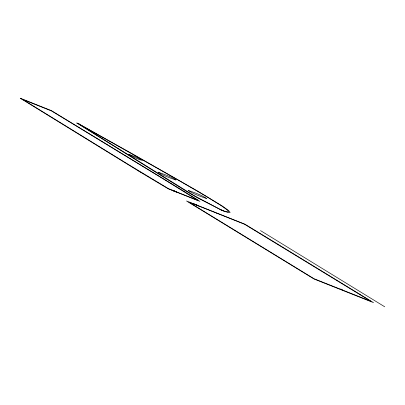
<?xml version="1.0" encoding="UTF-8"?>
<svg xmlns="http://www.w3.org/2000/svg" width="405" height="405" viewBox="0 0 405 405"><rect width="100%" height="100%" fill="white"/><g stroke="black" fill="none" stroke-linecap="round" stroke-linejoin="round"><path stroke-width="0.61" d="M227.954 211.871L228.045 211.871A14.823 1.215 25.2 0 0 228.157 211.856L228.314 211.8A18.6 1.524 25.2 0 0 228.39 211.759L228.46 211.653A23.055 1.888 25.2 0 0 228.476 211.572L228.46 211.445A28.441 2.329 25.2 0 0 228.42 211.334L228.035 210.792A27.712 2.268 25.2 0 0 227.863 210.61L227.661 210.413A24.523 2.01 25.2 0 0 227.428 210.195L227.17 209.962A19.354 1.585 25.2 0 0 226.871 209.714L221.565 205.897A35.599 2.916 25.2 0 0 220.897 205.456L205.294 195.838L177.405 179.633L80.752 124.998M227.812 211.876L227.767 211.876A13.38 1.099 25.2 0 1 227.564 211.861L227.165 211.805A14.241 1.164 25.2 0 1 226.805 211.739L226.309 211.618A15.653 1.281 25.2 0 1 225.656 211.44L225.382 211.359M197.513 205.507L195.311 204.51L197.093 205.289M225.737 211.769L228.921 212.62L230.131 212.407L228.597 210.514L222.593 206.211L197.716 191.114L131.6 153.358L78.079 123.5L193.372 195.2A52.746 4.323 25.2 0 0 194.137 195.65L220.042 209.35A11.831 0.967 25.2 0 0 221.955 210.139L222.026 210.17A9.163 0.749 25.2 0 0 223.039 210.554L223.211 210.62M225.327 211.344L224.567 211.101M225.489 211.683L224.132 211.192M23.07 99.939L21.667 99.068M21.607 99.038L20.25 98.202L51.47 110.646L184.224 191.459M276.736 243.526L373.537 302.641L314.062 279.03L186.497 200.971L244.909 224.188L276.772 243.537M224.613 211.369L224.269 211.243M224.167 211.207L222.183 210.428M223.773 211.056L221.813 210.276M79.329 123.976L76.712 122.953L186.396 191.327L197.761 197.964L221.601 210.19M342.346 289.955L370.671 301.188L244.473 224.213L188.831 202.1L314.027 278.716L342.346 289.955L340.752 288.983M172.839 190.441L173.649 190.937L172.246 190.228M175.107 191.378L174.337 191.054L176.17 191.838M172.798 190.598L171.988 190.102L173.33 190.775M175.957 191.859L176.61 192.097M194.901 204.317L195.711 204.814L194.309 204.105M198.673 205.973L196.587 205.021L198.055 205.593M197.159 205.249L197.549 205.482M194.861 204.474L194.051 203.978L195.397 204.652M221.996 210.352L220.826 209.861M175.031 191.413L174.509 191.17L175.643 191.712L174.803 191.357L175.451 191.631L175.127 191.433M79.481 124.289L80.104 124.639M152.29 179.309L168.207 188.776L199.989 201.417L196.465 199.174M152.29 179.309L140.51 172.221M216.908 213.308L217.298 213.551M138.52 171.016L140.505 172.216M138.51 171.016L23.065 99.939M260.511 230.612L384.75 306.798M175.147 191.362L176.023 191.864M198.237 205.715L197.468 205.36L197.691 205.497M197.787 205.553L198.085 205.74M184.219 191.459L185.571 192.299M185.571 192.299L196.405 199.133M174.641 191.297L173.249 190.623L174.641 191.297M128.815 154.361L134.652 157.575L139.735 159.697L142.459 160.4L136.566 157.272L128.815 154.361M188.32 190.492C192.613 193.666 200.642 196.526 206.616 198.526C202.318 195.357 194.289 192.496 188.32 190.492M158.213 172.231C162.344 175.279 170.181 178.068 175.957 180.012C171.826 176.965 163.995 174.17 158.213 172.231M197.777 200.333L168.541 188.705L128.582 164.587L23.014 99.605L51.541 110.975L163.544 179.056L197.777 200.333"/></g></svg>
